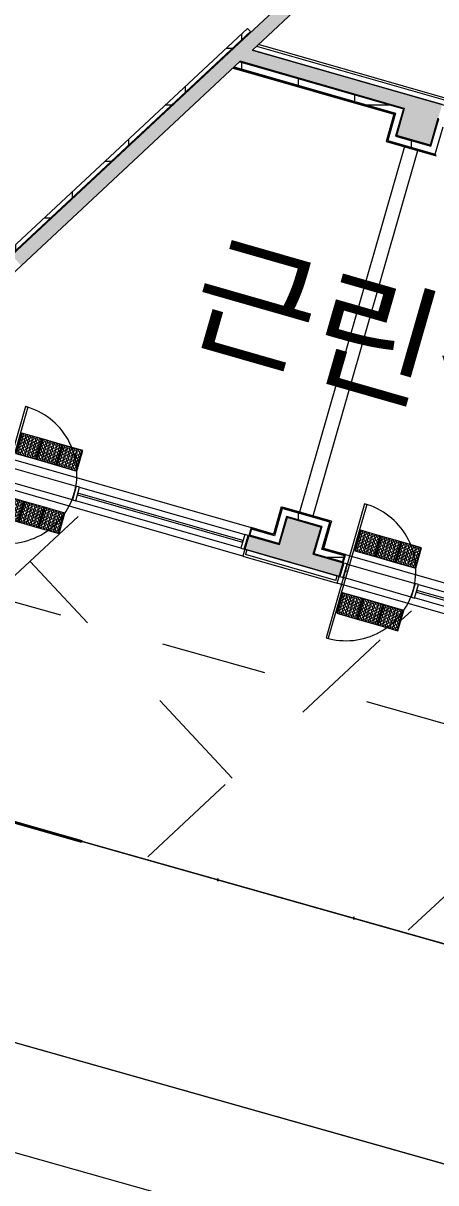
# Model space of a CAD drawing. Header units: millimetres. Extents: x -71377 to 516042, y -145869 to 441446.
# Drawn here: x 201274 to 207115, y 54296 to 70705 of the extents above; entities that cross this region are included whole.
import ezdxf

# ---------------------------------------------------------------- set-up
doc = ezdxf.new("R2010")
doc.units = ezdxf.units.MM
doc.header["$LTSCALE"] = 1000
doc.linetypes.add('_2점쇄선_M_', pattern=[10, 4, -2, 0, -2, 0, -2])
doc.linetypes.add('_점선_M_', pattern=[3, 1.5, -1.5])
doc.layers.get('Defpoints').update_dxf_attribs({"color": 171, "lineweight": 5})
for name, color, linetype, lineweight in [('09_HID', 9, '_점선_M_', 5), ('251024_도로_dwg', 8, 'Continuous', 5), ('A-bord', 1, '_2점쇄선_M_', 40), ('A-door', 4, 'Continuous', 5), ('A-door-hdln', 8, 'Continuous', 5), ('A-ele-8', 8, 'Continuous', 5), ('A-fnsh', 5, 'Continuous', 5), ('A-fnsh-4', 4, 'Continuous', 5), ('A-hat', 251, 'Continuous', 5), ('A-insu', 251, 'Continuous', 5), ('A-text-1', 3, 'Continuous', 5), ('A-wind', 4, 'Continuous', 5), ('A-wind-hdln', 8, 'Continuous', 5), ('A_cwall', 2, 'Continuous', 5), ('A_fnsh', 5, 'Continuous', 5), ('A_fnsh-4', 4, 'Continuous', 5), ('AA_dash_M_', 7, '_점선_M_', 5), ('AA_점형블럭', 8, 'Continuous', 5), ('j-스쿨존 휀스', 7, 'Continuous', 5), ('S-ccol', 2, 'Continuous', 5), ('개선안도 base 2022 09$0$00_계획선', 7, 'Continuous', 5), ('개선안도 base 2022 09$0$j-교통개선-당초안', 7, 'Continuous', 5), ('조경라인_dwg', 8, 'Continuous', 5)]:
    doc.layers.add(name, color=color, linetype=linetype, lineweight=lineweight)
doc.styles.add('나눔고딕_3', font='NanumGothic.ttf', dxfattribs={"height": 1400})
pattern_1 = [(0, (165969.5, 243949.9), (0, 800), []), (90, (165969.5, 243949.9), (-800, 5e-14), [])]

# ---------------------------------------------------------------- blocks, each defined once
blk = doc.blocks.new('251024_도로_dwg_A$C61e17efd-3827739-지반층 배치도')
at = {"layer": 'j-스쿨존 휀스'}
blk.add_line((178609, -53584), (109803, -34143), dxfattribs=at)
blk = doc.blocks.new('251024_도로_dwg-3827738-지반층 배치도')
at = {"layer": '개선안도 base 2022 09$0$00_계획선', "flags": 128}
blk.add_lwpolyline([(-922668, 111186), (-912956, 108804), (-783522, -104730)], dxfattribs=at)
at = {"layer": '개선안도 base 2022 09$0$j-교통개선-당초안', "flags": 128}
for points in [[(-909015, 110984), (-867676, 42785), (-858269, 48487)], [(-906812, 107349), (-908095, 106572), (-873624, 49704), (-872341, 50481), (-866569, 53980)]]:
    blk.add_lwpolyline(points, dxfattribs=at)
at = {"rotation": 136.9999987515237}
blk.add_blockref('251024_도로_dwg_A$C61e17efd-3827739-지반층 배치도', (-815049, -52718), dxfattribs=at)
blk = doc.blocks.new('시스템 패널 - 유리 패널-6792346-지반층 배치도')
at = {"layer": 'A-wind'}
for p, q in [((925, 12.5), (-925, 12.5)), ((-925, 12.5), (-925, -12.5)), ((925, -12.5), (925, 12.5)), ((-925, -12.5), (925, -12.5))]:
    blk.add_line(p, q, dxfattribs=at)
blk = doc.blocks.new('직사각형 멀리언 - 50 x 200mm-6792344-지반층 배치도')
at = {"layer": 'A-wind-hdln'}
for p, q in [((-75450, -198987), (-73671, -199497)), ((-73727, -199689), (-75505, -199179))]:
    blk.add_line(p, q, dxfattribs=at)
blk = doc.blocks.new('직사각형 멀리언 - 50 x 200mm-4012412-지반층 배치도')
at = {"layer": 'A-wind'}
for p, q in [((-25, 100), (25, 100)), ((-25, -100), (-25, 100)), ((25, 100), (25, -100)), ((25, -100), (-25, -100))]:
    blk.add_line(p, q, dxfattribs=at)
blk = doc.blocks.new('커튼월_외여닫이문A - 커튼월_외여닫이문A-6299811-지반층 배치도')
at = {"layer": 'A-door'}
for p, q in [((467, -985), (467, 985)), ((500, -985), (500, 985))]:
    blk.add_line(p, q, dxfattribs=at)
at = {"layer": 'A-door-hdln'}
for p, q in [((500, 985), (467, 985)), ((467, 0), (500, 0)), ((500, -985), (467, -985))]:
    blk.add_line(p, q, dxfattribs=at)
for start, end in [(89.1629, 180), (180, 270.8371)]:
    blk.add_arc((486, 0), 986, start, end, dxfattribs=at)
blk = doc.blocks.new('직사각형 멀리언 - 50 x 200mm-6299807-지반층 배치도')
at = {"layer": 'A-wind-hdln'}
for p, q in [((-76459, -198698), (-75498, -198973)), ((-75553, -199166), (-76514, -198890))]:
    blk.add_line(p, q, dxfattribs=at)
blk = doc.blocks.new('점자블럭_원형_개수_ - 점자블럭_원형_개수_-V67-지반층 배치도')
at = {"layer": 'AA_점형블럭'}
for p, q in [((300, 0), (0, 0)), ((0, 0), (0, -300)), ((300, -300), (300, 0)), ((600, 0), (300, 0)), ((300, 0), (300, -300)), ((600, -300), (600, 0)), ((900, 0), (600, 0)), ((600, 0), (600, -300)), ((900, -300), (900, 0)), ((0, -300), (300, -300)), ((300, -300), (600, -300)), ((600, -300), (900, -300))]:
    blk.add_line(p, q, dxfattribs=at)
for centre, start, end in [((25, -25), 0, 180), ((25, -25), 45, 180), ((25, -25), 0, 180), ((25, -25), 45, 180), ((25, -25), 180, 360), ((25, -25), 180, 345), ((25, -25), 180, 360), ((25, -25), 180, 345), ((25, -75), 0, 180), ((25, -75), 0, 180), ((25, -75), 0, 180), ((25, -75), 0, 180), ((25, -75), 180, 360), ((25, -75), 180, 0), ((25, -75), 180, 360), ((25, -75), 180, 0), ((25, -125), 0, 180), ((25, -125), 0, 180), ((25, -125), 0, 180), ((25, -125), 0, 180), ((25, -125), 180, 360), ((25, -125), 180, 0), ((25, -125), 180, 360), ((25, -125), 180, 0), ((25, -175), 0, 180), ((25, -175), 60, 180), ((25, -175), 0, 180), ((25, -175), 60, 180), ((75, -25), 0, 180), ((75, -25), 0, 180), ((75, -25), 0, 180), ((75, -25), 0, 180), ((75, -25), 180, 360), ((75, -25), 180, 0), ((75, -25), 180, 360), ((75, -25), 180, 0), ((75, -75), 0, 180), ((75, -75), 0, 180), ((75, -75), 0, 180), ((75, -75), 0, 180), ((75, -75), 180, 360), ((75, -75), 180, 0), ((75, -75), 180, 360), ((75, -75), 180, 0), ((75, -125), 0, 180), ((75, -125), 0, 180), ((75, -125), 0, 180), ((75, -125), 0, 180), ((75, -125), 180, 360), ((75, -125), 180, 0), ((75, -125), 180, 360), ((75, -125), 180, 0), ((75, -175), 0, 180), ((75, -175), 0, 180), ((75, -175), 0, 180), ((75, -175), 0, 180), ((125, -25), 0, 180), ((125, -25), 0, 180), ((125, -25), 0, 180), ((125, -25), 0, 180), ((125, -25), 180, 360), ((125, -25), 180, 0), ((125, -25), 180, 360), ((125, -25), 180, 0), ((125, -75), 0, 180), ((125, -75), 0, 180), ((125, -75), 0, 180), ((125, -75), 0, 180), ((125, -75), 180, 360), ((125, -75), 180, 0), ((125, -75), 180, 360), ((125, -75), 180, 0), ((125, -125), 0, 180), ((125, -125), 0, 180), ((125, -125), 0, 180), ((125, -125), 0, 180), ((125, -125), 180, 360), ((125, -125), 180, 0), ((125, -125), 180, 360), ((125, -125), 180, 0), ((125, -175), 0, 180), ((125, -175), 0, 180), ((125, -175), 0, 180), ((125, -175), 0, 180), ((175, -25), 0, 180), ((175, -25), 0, 180), ((175, -25), 0, 180), ((175, -25), 0, 180), ((175, -25), 180, 360), ((175, -25), 180, 0), ((175, -25), 180, 360), ((175, -25), 180, 0), ((175, -75), 0, 180), ((175, -75), 0, 180), ((175, -75), 0, 180), ((175, -75), 0, 180), ((175, -75), 180, 360), ((175, -75), 180, 0), ((175, -75), 180, 360), ((175, -75), 180, 0), ((175, -125), 0, 180), ((175, -125), 0, 180), ((175, -125), 0, 180), ((175, -125), 0, 180), ((175, -125), 180, 360), ((175, -125), 180, 0), ((175, -125), 180, 360), ((175, -125), 180, 0), ((175, -175), 0, 180), ((175, -175), 0, 180), ((175, -175), 0, 180), ((175, -175), 0, 180), ((225, -25), 0, 180), ((225, -25), 0, 180), ((225, -25), 0, 180), ((225, -25), 0, 180), ((225, -25), 180, 360), ((225, -25), 180, 0), ((225, -25), 180, 360), ((225, -25), 180, 0), ((225, -75), 180, 360), ((225, -125), 180, 360), ((225, -75), 0, 180), ((225, -75), 0, 180), ((225, -75), 0, 180), ((225, -75), 0, 180), ((225, -75), 180, 360), ((225, -75), 180, 0), ((225, -75), 180, 0), ((225, -125), 0, 180), ((225, -125), 0, 180), ((225, -125), 0, 180), ((225, -125), 0, 180), ((225, -125), 180, 360), ((225, -125), 180, 0), ((225, -125), 180, 0), ((225, -175), 0, 180), ((225, -175), 0, 180), ((225, -175), 0, 180), ((225, -175), 0, 180), ((275, -25), 0, 180), ((275, -25), 0, 180), ((275, -25), 0, 180), ((275, -25), 0, 180), ((275, -25), 180, 360), ((275, -25), 180, 0), ((275, -25), 180, 360), ((275, -25), 180, 0), ((275, -75), 0, 180), ((275, -125), 0, 180), ((275, -75), 0, 180), ((275, -75), 0, 180), ((275, -75), 0, 180), ((275, -75), 180, 360), ((275, -75), 180, 0), ((275, -75), 180, 360), ((275, -75), 180, 0), ((275, -125), 0, 180), ((275, -125), 0, 180), ((275, -125), 0, 180), ((275, -125), 180, 360), ((275, -125), 180, 0), ((275, -125), 180, 360), ((275, -125), 180, 0), ((275, -175), 0, 180), ((275, -175), 0, 180), ((275, -175), 0, 180), ((275, -175), 0, 180), ((325, -25), 0, 180), ((325, -25), 0, 180), ((325, -25), 165, 180), ((325, -25), 165, 180), ((325, -25), 180, 360), ((325, -25), 180, 360), ((325, -25), 180, 360), ((325, -25), 180, 0), ((325, -75), 0, 180), ((325, -75), 180, 360), ((325, -75), 180, 0), ((325, -125), 0, 180), ((325, -125), 165, 180), ((325, -125), 180, 360), ((325, -125), 180, 0), ((325, -75), 0, 180), ((325, -75), 165, 180), ((325, -75), 165, 180), ((325, -75), 180, 360), ((325, -75), 180, 360), ((325, -125), 0, 180), ((325, -125), 165, 180), ((325, -125), 180, 360), ((325, -125), 180, 360), ((325, -175), 0, 180), ((325, -175), 0, 180), ((325, -175), 0, 180), ((325, -175), 0, 180), ((325, -25), 60, 150), ((325, -25), 60, 150), ((325, -75), 60, 150), ((325, -75), 60, 150), ((325, -125), 60, 150), ((325, -125), 60, 150), ((325, -25), 0, 45), ((325, -25), 0, 45), ((325, -75), 0, 45), ((325, -75), 0, 45), ((325, -125), 0, 45), ((325, -125), 0, 45), ((375, -25), 0, 180), ((375, -25), 0, 180), ((375, -25), 165, 180), ((375, -25), 165, 180), ((375, -25), 180, 360), ((375, -25), 180, 0), ((375, -25), 180, 360), ((375, -25), 180, 0), ((375, -75), 0, 180), ((375, -75), 0, 180), ((375, -75), 180, 0), ((375, -125), 0, 180), ((375, -125), 180, 360), ((375, -175), 0, 180), ((375, -175), 0, 180), ((375, -175), 0, 180), ((375, -75), 165, 180), ((375, -75), 165, 180), ((375, -75), 180, 360), ((375, -75), 180, 360), ((375, -75), 180, 0), ((375, -125), 0, 180), ((375, -125), 165, 180), ((375, -125), 165, 180), ((375, -125), 180, 360), ((375, -125), 180, 360), ((375, -125), 180, 360), ((375, -175), 0, 180), ((375, -25), 60, 150), ((375, -25), 60, 150), ((375, -75), 60, 150), ((375, -75), 60, 150), ((375, -125), 60, 150), ((375, -125), 60, 150), ((375, -25), 0, 45), ((375, -25), 0, 45), ((375, -75), 0, 45), ((375, -75), 0, 45), ((375, -125), 0, 45), ((375, -125), 0, 45), ((425, -25), 0, 180), ((425, -25), 0, 180), ((425, -25), 165, 180), ((425, -25), 165, 180), ((425, -25), 180, 360), ((425, -25), 180, 0), ((425, -25), 180, 0), ((425, -25), 180, 0), ((425, -75), 0, 180), ((425, -75), 0, 180), ((425, -75), 180, 0), ((425, -75), 180, 0), ((425, -125), 0, 180), ((425, -125), 0, 180), ((425, -125), 180, 0), ((425, -125), 180, 0), ((425, -175), 0, 180), ((425, -175), 0, 180), ((425, -175), 0, 180), ((425, -75), 165, 180), ((425, -75), 165, 180), ((425, -75), 180, 360), ((425, -75), 180, 0), ((425, -125), 165, 180), ((425, -125), 165, 180), ((425, -125), 180, 360), ((425, -125), 180, 360), ((425, -175), 0, 180), ((425, -25), 60, 150), ((425, -25), 60, 150), ((425, -75), 60, 150), ((425, -75), 60, 150), ((425, -125), 60, 150), ((425, -125), 60, 150), ((425, -25), 0, 45), ((425, -25), 0, 45), ((425, -75), 0, 45), ((425, -75), 0, 45), ((425, -125), 0, 45), ((425, -125), 0, 45), ((475, -25), 0, 180), ((475, -25), 0, 180), ((475, -25), 165, 180), ((475, -25), 165, 180), ((475, -25), 180, 360), ((475, -25), 180, 360), ((475, -25), 180, 360), ((475, -25), 180, 0), ((475, -75), 0, 180), ((475, -75), 0, 180), ((475, -75), 165, 180), ((475, -75), 165, 180), ((475, -75), 180, 360), ((475, -75), 180, 360), ((475, -75), 180, 360), ((475, -75), 180, 360), ((475, -125), 0, 180), ((475, -125), 0, 180), ((475, -125), 165, 180), ((475, -125), 165, 180), ((475, -125), 180, 360), ((475, -125), 180, 360), ((475, -125), 180, 360), ((475, -125), 180, 0), ((475, -175), 0, 180), ((475, -175), 0, 180), ((475, -175), 0, 180), ((475, -175), 0, 180), ((475, -25), 60, 150), ((475, -25), 60, 150), ((475, -75), 60, 150), ((475, -75), 60, 150), ((475, -125), 60, 150), ((475, -125), 60, 150), ((475, -25), 0, 45), ((475, -25), 0, 45), ((475, -75), 0, 45), ((475, -75), 0, 45), ((475, -125), 0, 45), ((475, -125), 0, 45), ((525, -25), 0, 180), ((525, -25), 0, 180), ((525, -25), 165, 180), ((525, -25), 165, 180), ((525, -25), 180, 360), ((525, -25), 180, 360), ((525, -25), 180, 360), ((525, -25), 180, 360), ((525, -75), 0, 180), ((525, -75), 0, 180), ((525, -75), 165, 180), ((525, -75), 165, 180), ((525, -75), 180, 360), ((525, -75), 180, 360), ((525, -75), 180, 360), ((525, -75), 180, 0), ((525, -125), 0, 180), ((525, -125), 0, 180), ((525, -125), 165, 180), ((525, -125), 165, 180), ((525, -125), 180, 360), ((525, -125), 180, 0), ((525, -125), 180, 360), ((525, -125), 180, 0), ((525, -175), 0, 180), ((525, -175), 0, 180), ((525, -175), 0, 180), ((525, -175), 0, 180), ((525, -25), 60, 150), ((525, -25), 60, 150), ((525, -75), 60, 150), ((525, -75), 60, 150), ((525, -125), 60, 150), ((525, -125), 60, 150), ((525, -25), 0, 45), ((525, -25), 0, 45), ((525, -75), 0, 45), ((525, -75), 0, 45), ((525, -125), 0, 45), ((525, -125), 0, 45), ((575, -25), 0, 180), ((575, -25), 0, 180), ((575, -25), 165, 180), ((575, -25), 165, 180), ((575, -25), 180, 360), ((575, -25), 180, 360), ((575, -25), 180, 360), ((575, -25), 180, 0), ((575, -75), 0, 180), ((575, -75), 0, 180), ((575, -125), 165, 180), ((575, -75), 165, 180), ((575, -75), 165, 180), ((575, -75), 180, 360), ((575, -75), 180, 0), ((575, -75), 180, 360), ((575, -75), 180, 0), ((575, -125), 0, 180), ((575, -125), 0, 180), ((575, -125), 165, 180), ((575, -125), 180, 360), ((575, -125), 180, 360), ((575, -125), 180, 360), ((575, -125), 180, 360), ((575, -175), 0, 180), ((575, -175), 0, 180), ((575, -175), 0, 180), ((575, -175), 0, 180), ((575, -25), 60, 150), ((575, -25), 60, 150), ((575, -75), 60, 150), ((575, -75), 60, 150), ((575, -125), 60, 150), ((575, -125), 60, 150), ((575, -25), 0, 45), ((575, -25), 0, 45), ((575, -75), 0, 45), ((575, -75), 0, 45), ((575, -125), 0, 45), ((575, -125), 0, 45), ((625, -25), 0, 180), ((625, -25), 0, 180), ((625, -25), 150, 180), ((625, -25), 150, 180), ((625, -25), 180, 360), ((625, -25), 180, 345), ((625, -25), 180, 360), ((625, -25), 180, 345), ((625, -75), 0, 180), ((625, -75), 0, 180), ((625, -75), 0, 180), ((625, -125), 0, 180), ((625, -75), 0, 180), ((625, -75), 180, 360), ((625, -75), 180, 225), ((625, -75), 180, 360), ((625, -75), 180, 225), ((625, -125), 0, 180), ((625, -125), 0, 180), ((625, -125), 0, 180), ((625, -125), 180, 360), ((625, -125), 180, 225), ((625, -125), 180, 0), ((625, -125), 180, 225), ((625, -175), 0, 180), ((625, -175), 0, 180), ((625, -25), 0, 135), ((625, -25), 0, 135), ((625, -175), 60, 135), ((625, -175), 60, 135), ((625, -75), 240, 345), ((625, -75), 240, 345), ((625, -125), 240, 345), ((625, -125), 240, 345), ((675, -25), 0, 180), ((675, -25), 0, 180), ((675, -25), 0, 180), ((675, -25), 0, 180), ((675, -25), 180, 360), ((675, -25), 180, 0), ((675, -25), 180, 360), ((675, -25), 180, 0), ((675, -125), 0, 180), ((675, -175), 0, 180), ((675, -75), 0, 180), ((675, -75), 0, 180), ((675, -75), 0, 180), ((675, -75), 0, 180), ((675, -75), 180, 360), ((675, -75), 180, 0), ((675, -75), 180, 360), ((675, -75), 180, 0), ((675, -125), 0, 180), ((675, -125), 0, 180), ((675, -125), 0, 180), ((675, -125), 180, 360), ((675, -125), 180, 360), ((675, -125), 180, 360), ((675, -125), 180, 360), ((675, -175), 0, 180), ((675, -175), 0, 180), ((675, -175), 0, 180), ((725, -25), 0, 180), ((725, -25), 0, 180), ((725, -25), 0, 180), ((725, -25), 0, 180), ((725, -25), 180, 360), ((725, -25), 180, 0), ((725, -25), 180, 360), ((725, -25), 180, 360), ((725, -75), 180, 360), ((725, -75), 180, 360), ((725, -125), 180, 360), ((725, -75), 0, 180), ((725, -75), 0, 180), ((725, -75), 0, 180), ((725, -75), 0, 180), ((725, -75), 180, 360), ((725, -75), 180, 0), ((725, -125), 0, 180), ((725, -125), 0, 180), ((725, -125), 0, 180), ((725, -125), 0, 180), ((725, -125), 180, 360), ((725, -125), 180, 360), ((725, -125), 180, 0), ((725, -175), 0, 180), ((725, -175), 0, 180), ((725, -175), 0, 180), ((725, -175), 0, 180), ((775, -25), 0, 180), ((775, -25), 0, 180), ((775, -25), 0, 180), ((775, -25), 180, 0), ((775, -25), 180, 360), ((775, -25), 180, 0), ((775, -75), 0, 180), ((775, -75), 0, 180), ((775, -125), 0, 180), ((775, -125), 180, 0), ((775, -25), 0, 180), ((775, -25), 180, 0), ((775, -75), 0, 180), ((775, -75), 0, 180), ((775, -75), 180, 360), ((775, -75), 180, 0), ((775, -75), 180, 360), ((775, -75), 180, 0), ((775, -125), 0, 180), ((775, -125), 0, 180), ((775, -125), 0, 180), ((775, -125), 180, 360), ((775, -125), 180, 0), ((775, -125), 180, 0), ((775, -175), 0, 180), ((775, -175), 0, 180), ((775, -175), 0, 180), ((775, -175), 0, 180), ((825, -25), 0, 180), ((825, -25), 0, 180), ((825, -25), 0, 180), ((825, -25), 180, 360), ((825, -25), 180, 0), ((825, -25), 180, 360), ((825, -25), 180, 360), ((825, -75), 0, 180), ((825, -75), 0, 180), ((825, -75), 180, 360), ((825, -125), 0, 180), ((825, -125), 0, 180), ((825, -125), 180, 360), ((825, -125), 180, 0), ((825, -125), 180, 360), ((825, -125), 180, 0), ((825, -25), 0, 180), ((825, -75), 0, 180), ((825, -75), 0, 180), ((825, -75), 180, 360), ((825, -75), 180, 360), ((825, -75), 180, 360), ((825, -125), 0, 180), ((825, -125), 0, 180), ((825, -175), 0, 180), ((825, -175), 0, 180), ((825, -175), 0, 180), ((825, -175), 0, 180), ((875, -25), 0, 180), ((875, -25), 0, 180), ((875, -25), 0, 180), ((875, -25), 180, 360), ((875, -25), 180, 360), ((875, -25), 180, 360), ((875, -25), 180, 360), ((875, -75), 0, 180), ((875, -75), 0, 180), ((875, -75), 180, 360), ((875, -75), 180, 0), ((875, -125), 0, 180), ((875, -125), 0, 180), ((875, -125), 180, 360), ((875, -125), 180, 0), ((875, -25), 0, 180), ((875, -75), 0, 180), ((875, -75), 0, 180), ((875, -75), 180, 0), ((875, -75), 180, 360), ((875, -125), 0, 180), ((875, -125), 0, 180), ((875, -125), 180, 360), ((875, -125), 180, 360), ((875, -175), 0, 180), ((875, -175), 0, 180), ((875, -175), 0, 180), ((875, -175), 0, 180), ((25, -175), 180, 360), ((25, -175), 180, 315), ((25, -175), 180, 360), ((25, -175), 180, 315), ((25, -225), 0, 180), ((25, -225), 60, 180), ((25, -225), 0, 180), ((25, -225), 60, 180), ((25, -225), 180, 360), ((25, -225), 180, 315), ((25, -225), 180, 360), ((25, -225), 180, 315), ((25, -275), 0, 180), ((25, -275), 60, 180), ((25, -275), 0, 180), ((25, -275), 60, 180), ((25, -275), 180, 360), ((25, -275), 180, 315), ((25, -275), 180, 360), ((25, -275), 180, 315), ((25, -175), 0, 30), ((25, -175), 0, 30), ((25, -225), 0, 30), ((25, -225), 0, 30), ((25, -275), 0, 30), ((25, -275), 0, 30), ((75, -175), 180, 360), ((75, -175), 180, 0), ((75, -175), 180, 360), ((75, -175), 180, 0), ((75, -225), 0, 180), ((75, -225), 0, 180), ((75, -225), 0, 180), ((75, -225), 0, 180), ((75, -225), 180, 360), ((75, -225), 180, 0), ((75, -225), 180, 360), ((75, -225), 180, 360), ((75, -275), 0, 180), ((75, -275), 0, 180), ((75, -275), 0, 180), ((75, -275), 0, 180), ((75, -275), 180, 360), ((75, -275), 180, 0), ((75, -275), 180, 360), ((75, -275), 180, 360), ((125, -175), 180, 360), ((125, -175), 180, 0), ((125, -175), 180, 360), ((125, -175), 180, 0), ((125, -225), 0, 180), ((125, -225), 0, 180), ((125, -225), 0, 180), ((125, -225), 0, 180), ((125, -225), 180, 360), ((125, -225), 180, 0), ((125, -225), 180, 360), ((125, -225), 180, 0), ((125, -275), 0, 180), ((125, -275), 0, 180), ((125, -275), 0, 180), ((125, -275), 0, 180), ((125, -275), 180, 360), ((125, -275), 180, 0), ((125, -275), 180, 360), ((125, -275), 180, 0), ((175, -175), 180, 360), ((175, -175), 180, 0), ((175, -175), 180, 360), ((175, -175), 180, 0), ((175, -225), 0, 180), ((175, -225), 0, 180), ((175, -225), 0, 180), ((175, -225), 0, 180), ((175, -225), 180, 360), ((175, -225), 180, 360), ((175, -225), 180, 360), ((175, -225), 180, 0), ((175, -275), 0, 180), ((175, -275), 0, 180), ((175, -275), 0, 180), ((175, -275), 0, 180), ((175, -275), 180, 360), ((175, -275), 180, 0), ((175, -275), 180, 360), ((175, -275), 180, 0), ((225, -175), 180, 360), ((225, -175), 180, 0), ((225, -175), 180, 360), ((225, -175), 180, 0), ((225, -225), 0, 180), ((225, -225), 0, 180), ((225, -225), 0, 180), ((225, -225), 0, 180), ((225, -225), 180, 360), ((225, -225), 180, 0), ((225, -225), 180, 360), ((225, -225), 180, 0), ((225, -275), 0, 180), ((225, -275), 0, 180), ((225, -275), 0, 180), ((225, -275), 0, 180), ((225, -275), 180, 360), ((225, -275), 180, 0), ((225, -275), 180, 360), ((225, -275), 180, 0), ((275, -175), 180, 360), ((275, -175), 180, 0), ((275, -175), 180, 360), ((275, -175), 180, 360), ((275, -225), 0, 180), ((275, -225), 0, 180), ((275, -225), 0, 180), ((275, -225), 0, 180), ((275, -225), 180, 360), ((275, -225), 180, 0), ((275, -225), 180, 360), ((275, -225), 180, 0), ((275, -275), 0, 180), ((275, -275), 0, 180), ((275, -275), 0, 180), ((275, -275), 0, 180), ((275, -275), 180, 360), ((275, -275), 180, 0), ((275, -275), 180, 360), ((275, -275), 180, 360), ((325, -175), 180, 360), ((325, -175), 180, 0), ((325, -175), 180, 360), ((325, -175), 180, 360), ((325, -225), 0, 180), ((325, -225), 0, 180), ((325, -225), 0, 180), ((325, -225), 0, 180), ((325, -225), 180, 360), ((325, -225), 180, 0), ((325, -225), 180, 360), ((325, -225), 180, 0), ((325, -275), 0, 180), ((325, -275), 0, 180), ((325, -275), 0, 180), ((325, -275), 0, 180), ((325, -275), 180, 360), ((325, -275), 180, 360), ((325, -275), 180, 360), ((325, -275), 180, 0), ((375, -175), 180, 0), ((375, -175), 180, 360), ((375, -175), 180, 360), ((375, -175), 180, 360), ((375, -225), 0, 180), ((375, -225), 0, 180), ((375, -225), 0, 180), ((375, -225), 0, 180), ((375, -225), 180, 360), ((375, -225), 180, 360), ((375, -225), 180, 360), ((375, -225), 180, 0), ((375, -275), 0, 180), ((375, -275), 0, 180), ((375, -275), 0, 180), ((375, -275), 0, 180), ((375, -275), 180, 360), ((375, -275), 180, 0), ((375, -275), 180, 360), ((375, -275), 180, 0), ((425, -175), 180, 360), ((425, -175), 180, 0), ((425, -175), 180, 360), ((425, -175), 180, 0), ((425, -225), 0, 180), ((425, -225), 0, 180), ((425, -225), 0, 180), ((425, -225), 0, 180), ((425, -225), 180, 360), ((425, -225), 180, 0), ((425, -225), 180, 360), ((425, -225), 180, 0), ((425, -275), 0, 180), ((425, -275), 0, 180), ((425, -275), 0, 180), ((425, -275), 0, 180), ((425, -275), 180, 360), ((425, -275), 180, 0), ((425, -275), 180, 360), ((425, -275), 180, 0), ((475, -175), 180, 360), ((475, -175), 180, 0), ((475, -175), 180, 360), ((475, -175), 180, 0), ((475, -225), 0, 180), ((475, -225), 0, 180), ((475, -225), 0, 180), ((475, -225), 0, 180), ((475, -225), 180, 360), ((475, -225), 180, 360), ((475, -225), 180, 360), ((475, -225), 180, 0), ((475, -275), 0, 180), ((475, -275), 0, 180), ((475, -275), 0, 180), ((475, -275), 0, 180), ((475, -275), 180, 360), ((475, -275), 180, 0), ((475, -275), 180, 360), ((475, -275), 180, 0), ((525, -175), 180, 360), ((525, -175), 180, 0), ((525, -175), 180, 360), ((525, -175), 180, 0), ((525, -225), 0, 180), ((525, -225), 0, 180), ((525, -225), 0, 180), ((525, -225), 0, 180), ((525, -225), 180, 360), ((525, -225), 180, 0), ((525, -225), 180, 360), ((525, -225), 180, 0), ((525, -275), 0, 180), ((525, -275), 0, 180), ((525, -275), 0, 180), ((525, -275), 0, 180), ((525, -275), 180, 360), ((525, -275), 180, 360), ((525, -275), 180, 360), ((525, -275), 180, 360), ((575, -175), 180, 360), ((575, -175), 180, 360), ((575, -175), 180, 360), ((575, -175), 180, 360), ((575, -225), 0, 180), ((575, -225), 0, 180), ((575, -225), 0, 180), ((575, -225), 0, 180), ((575, -225), 180, 360), ((575, -225), 180, 0), ((575, -225), 180, 360), ((575, -225), 180, 0), ((575, -275), 0, 180), ((575, -275), 0, 180), ((575, -275), 0, 180), ((575, -275), 0, 180), ((575, -275), 180, 360), ((575, -275), 180, 0), ((575, -275), 180, 360), ((575, -275), 180, 360), ((625, -175), 150, 180), ((625, -175), 150, 180), ((625, -175), 180, 360), ((625, -175), 180, 360), ((625, -175), 180, 360), ((625, -175), 180, 0), ((625, -225), 0, 180), ((625, -225), 0, 180), ((625, -225), 150, 180), ((625, -225), 150, 180), ((625, -225), 180, 360), ((625, -225), 180, 0), ((625, -225), 180, 360), ((625, -225), 180, 360), ((625, -275), 360, 180), ((625, -275), 0, 180), ((625, -275), 150, 180), ((625, -275), 150, 180), ((625, -275), 180, 360), ((625, -275), 180, 360), ((625, -275), 180, 360), ((625, -275), 180, 0), ((625, -225), 60, 135), ((625, -225), 60, 135), ((625, -275), 60, 135), ((625, -275), 60, 135), ((625, -175), 0, 30), ((625, -175), 0, 30), ((625, -225), 0, 30), ((625, -225), 0, 30), ((625, -275), 0, 30), ((625, -275), 0, 30), ((675, -175), 180, 360), ((675, -175), 180, 0), ((675, -175), 180, 360), ((675, -175), 180, 0), ((675, -225), 0, 180), ((675, -225), 0, 180), ((675, -225), 0, 180), ((675, -225), 0, 180), ((675, -225), 180, 0), ((675, -225), 180, 0), ((675, -225), 180, 0), ((675, -225), 180, 0), ((675, -275), 0, 180), ((675, -275), 0, 180), ((675, -275), 0, 180), ((675, -275), 0, 180), ((675, -275), 180, 0), ((675, -275), 180, 0), ((675, -275), 180, 360), ((675, -275), 180, 0), ((725, -175), 180, 360), ((725, -175), 180, 360), ((725, -175), 180, 0), ((725, -175), 180, 360), ((725, -225), 0, 180), ((725, -225), 0, 180), ((725, -225), 0, 180), ((725, -225), 0, 180), ((725, -225), 180, 360), ((725, -225), 180, 360), ((725, -225), 180, 360), ((725, -225), 180, 0), ((725, -275), 0, 180), ((725, -275), 0, 180), ((725, -275), 0, 180), ((725, -275), 0, 180), ((725, -275), 180, 360), ((725, -275), 180, 360), ((725, -275), 180, 360), ((725, -275), 180, 0), ((775, -175), 180, 360), ((775, -175), 180, 0), ((775, -175), 180, 0), ((775, -175), 180, 0), ((775, -225), 0, 180), ((775, -225), 0, 180), ((775, -225), 0, 180), ((775, -225), 0, 180), ((775, -225), 180, 360), ((775, -225), 180, 0), ((775, -225), 180, 360), ((775, -225), 180, 360), ((775, -275), 0, 180), ((775, -275), 0, 180), ((775, -275), 0, 180), ((775, -275), 0, 180), ((775, -275), 180, 360), ((775, -275), 180, 0), ((775, -275), 180, 360), ((775, -275), 180, 0), ((825, -175), 180, 360), ((825, -175), 180, 360), ((825, -175), 180, 0), ((825, -175), 180, 0), ((825, -225), 0, 180), ((825, -225), 0, 180), ((825, -225), 0, 180), ((825, -225), 0, 180), ((825, -225), 180, 360), ((825, -225), 180, 0), ((825, -225), 180, 360), ((825, -225), 180, 0), ((825, -275), 0, 180), ((825, -275), 0, 180), ((825, -275), 0, 180), ((825, -275), 0, 180), ((825, -275), 180, 360), ((825, -275), 180, 360), ((825, -275), 180, 360), ((825, -275), 180, 0), ((875, -175), 180, 360), ((875, -175), 180, 0), ((875, -175), 180, 360), ((875, -175), 180, 0), ((875, -225), 0, 180), ((875, -225), 0, 180), ((875, -225), 0, 180), ((875, -225), 0, 180), ((875, -225), 180, 360), ((875, -225), 180, 0), ((875, -225), 180, 0), ((875, -225), 180, 0), ((875, -275), 0, 180), ((875, -275), 0, 180), ((875, -275), 0, 180), ((875, -275), 0, 180), ((875, -275), 180, 0), ((875, -275), 180, 0), ((875, -275), 180, 0), ((875, -275), 180, 0)]:
    blk.add_arc(centre, 17.5, start, end, dxfattribs=at)
blk = doc.blocks.new('시스템 패널 - 유리 패널-6792924-지반층 배치도')
at = {"layer": 'A-wind'}
for p, q in [((1215, 12.5), (-1215, 12.5)), ((-1215, 12.5), (-1215, -12.5)), ((1215, -12.5), (1215, 12.5)), ((-1215, -12.5), (1215, -12.5))]:
    blk.add_line(p, q, dxfattribs=at)
blk = doc.blocks.new('직사각형 멀리언 - 50 x 200mm-6792922-지반층 배치도')
at = {"layer": 'A-wind-hdln'}
for p, q in [((-60882, -203164), (-58546, -203834)), ((-58601, -204026), (-60937, -203357))]:
    blk.add_line(p, q, dxfattribs=at)
blk = doc.blocks.new('직사각형 멀리언 - 50 x 200mm-V141-지반층 배치도')
at = {"layer": 'A-wind'}
for p, q in [((-25, 100), (25, 100)), ((-25, -100), (-25, 100)), ((25, 100), (25, -100)), ((25, -100), (-25, -100))]:
    blk.add_line(p, q, dxfattribs=at)
blk = doc.blocks.new('조경라인_dwg-6847807-지반층 배치도')
at = {"layer": '09_HID'}
for p, q in [((202051, 63725), (198281, 60209)), ((204231, 60024), (201371, 63090)), ((206619, 62251), (206770, 62391)), ((203038, 58911), (206493, 62133)), ((206724, 57870), (210166, 61080))]:
    blk.add_line(p, q, dxfattribs=at)
at = {"layer": 'Defpoints', "flags": 128}
blk.add_lwpolyline([(254914, 44207), (263642, 49089), (315960, 234250), (311078, 242977), (266571, 255553), (262245, 255476), (253513, 257943), (250223, 260015), (73152, 95564)], close=True, dxfattribs=at)
blk = doc.blocks.new('Family - ___-2020727-지반층 배치도')
at = {"layer": 'A-bord'}
blk.add_line((255939, -3844), (158032, 157679), dxfattribs=at)
blk = doc.blocks.new('Family - ___-3020971-지반층 배치도')
at = {"layer": 'A-bord'}
blk.add_line((255939, -3844), (158032, 157679), dxfattribs=at)

msp = doc.modelspace()

# ---------------------------------------------------------------- hatches: boundary and pattern name
at = {"layer": 'A-hat'}
for points in [[(204518.6, 70324.4), (205599.8, 71332.6), (205463.4, 71478.9), (204294.3, 70388.7), (204324.4, 70380.1)], [(203866.5, 69716.3), (204518.6, 70324.4), (204294.3, 70388.7), (203730.1, 69862.5)], [(206669.3, 69499.6), (206724.4, 69691.9), (204518.6, 70324.4), (204348, 70165.3), (206218.2, 69629)], [(201877.2, 67861.2), (203866.5, 69716.3), (203730.1, 69862.5), (201740.8, 68007.5), (201839.2, 67902)], [(207039.6, 68977.3), (207205, 69554.1), (206724.4, 69691.9), (206559, 69115.1), (207018.1, 68983.5)], [(201248.2, 67274.7), (201877.2, 67861.2), (201740.8, 68007.5), (201111.8, 67421)], [(205325.2, 62998.3), (205487.5, 63575.9), (205009.9, 63712.8), (204844.5, 63136.1), (205009.9, 63088.7)], [(204844.5, 63136.1), (204899.7, 63328.3), (204467.1, 63452.4), (204412, 63260.1), (204799, 63149.1)], [(205325.2, 62998.3), (205748.1, 62877), (205803.3, 63069.2), (205380.3, 63190.5)]]:
    msp.add_hatch(color=256, dxfattribs=at).paths.add_polyline_path(points)
h = msp.add_hatch(dxfattribs=at)
h.set_pattern_fill('FP_13', color=256, scale=1000, style=0, pattern_type=2)
h.set_pattern_definition(pattern_1)
h.paths.add_polyline_path([(201156.2, 67476), (204491.2, 70585.9), (204450.3, 70629.8), (201115.3, 67519.9)])
h = msp.add_hatch(dxfattribs=at)
h.set_pattern_fill('FP_13', color=256, scale=1000, style=0, pattern_type=2)
h.set_pattern_definition(pattern_1)
h.paths.add_polyline_path([(206545.6, 69431.1), (206570.4, 69517.6), (204339.4, 70157.3), (204262.6, 70085.7), (206536, 69433.8)])
h = msp.add_hatch(dxfattribs=at)
h.set_pattern_fill('FP_13', color=256, scale=1000, style=0, pattern_type=2)
h.set_pattern_definition(pattern_1)
h.paths.add_polyline_path([(207021.7, 68878.4), (207036.9, 68967.7), (206460.1, 69133.1), (206435.3, 69046.6), (207012.1, 68881.2)])
h = msp.add_hatch(dxfattribs=at)
h.set_pattern_fill('FP_13', color=256, scale=1000, style=0, pattern_type=2)
h.set_pattern_definition(pattern_1)
h.paths.add_polyline_path([(205589.4, 63557.1), (205614.2, 63643.6), (205027.9, 63811.7), (205012.7, 63722.5), (205523.8, 63575.9)])
h = msp.add_hatch(dxfattribs=at)
h.set_pattern_fill('FP_13', color=256, scale=1000, style=0, pattern_type=2)
h.set_pattern_definition(pattern_1)
h.paths.add_polyline_path([(205796.4, 63081.6), (205821.2, 63168.1), (205504, 63259.1), (205479.2, 63172.6), (205498.4, 63167.1)])

# ---------------------------------------------------------------- linework, layer by layer
at = {"layer": 'A-ele-8'}
for p, q in [((204384.4, 63164), (200923.9, 64156.3)), ((205830.8, 63165.4), (205836.3, 63184.6)), ((205836.3, 63184.6), (208739.3, 62352.2)), ((208623.6, 61948.4), (205720.6, 62780.9))]:
    msp.add_line(p, q, dxfattribs=at)
at = {"layer": 'A-fnsh'}
for p, q in [((201039.6, 64560), (204500.2, 63567.7)), ((204927.7, 63861.3), (204946.9, 63855.8)), ((205639, 63657.3), (205633.5, 63638.1))]:
    msp.add_line(p, q, dxfattribs=at)
at = {"layer": 'A-fnsh-4'}
for p, q in [((204254.1, 70077.7), (206533.2, 69424.2)), ((206533.2, 69424.2), (206422.9, 69039.7)), ((206422.9, 69039.7), (207115.1, 68841.3)), ((204934.5, 63848.9), (204824.3, 63464.4)), ((205626.6, 63650.4), (204934.5, 63848.9)), ((204507, 63555.4), (204476.7, 63449.6)), ((204824.3, 63464.4), (204507, 63555.4)), ((205516.4, 63265.9), (205626.6, 63650.4)), ((205824, 63177.7), (205516.4, 63265.9)), ((205793.6, 63072), (205824, 63177.7))]:
    msp.add_line(p, q, dxfattribs=at)
at = {"layer": 'A-insu'}
for p, q in [((201112.3, 67435.1), (204491.2, 70585.9)), ((204450.3, 70629.8), (201115.3, 67519.9)), ((204491.2, 70585.9), (204450.3, 70629.8)), ((204518.6, 70324.4), (215577.6, 67153.3)), ((205719.3, 62885.3), (204440.8, 63251.9))]:
    msp.add_line(p, q, dxfattribs=at)
at = {"layer": 'A_cwall'}
for p, q in [((206231.3, 72195), (201111.8, 67421)), ((204518.6, 70324.4), (206367.7, 72048.7)), ((206724.4, 69691.9), (204518.6, 70324.4)), ((201102, 67138.3), (204348, 70165.3)), ((204348, 70165.3), (206669.3, 69499.6)), ((204467.1, 63452.4), (204412, 63260.1)), ((204899.7, 63328.3), (204467.1, 63452.4)), ((204412, 63260.1), (204844.5, 63136.1)), ((205803.3, 63069.2), (205380.3, 63190.5)), ((205748.1, 62877), (205803.3, 63069.2)), ((205325.2, 62998.3), (205748.1, 62877))]:
    msp.add_line(p, q, dxfattribs=at)
at = {"layer": 'A_fnsh'}
for p, q in [((204245.6, 70069.8), (206520.8, 69417.4)), ((204262.6, 70085.7), (206545.6, 69431.1)), ((204339.4, 70157.3), (206656.9, 69492.8)), ((206669.3, 69499.6), (204348, 70165.3)), ((206520.8, 69417.4), (206410.6, 69032.9)), ((206545.6, 69431.1), (206435.3, 69046.6)), ((206656.9, 69492.8), (206546.6, 69108.3)), ((206559, 69115.1), (206669.3, 69499.6)), ((207149.9, 69361.8), (207039.6, 68977.3)), ((207046.5, 68964.9), (207156.8, 69349.5)), ((206546.6, 69108.3), (207046.5, 68964.9)), ((207039.6, 68977.3), (206559, 69115.1)), ((207108.2, 68853.6), (207218.5, 69238.1)), ((206410.6, 69032.9), (207121.9, 68828.9)), ((206435.3, 69046.6), (207108.2, 68853.6)), ((204927.7, 63861.3), (204817.4, 63476.8)), ((204941.4, 63836.5), (204831.1, 63452)), ((205614.2, 63643.6), (204941.4, 63836.5)), ((205639, 63657.3), (204946.9, 63855.8)), ((205003.1, 63725.2), (204892.8, 63340.7)), ((204899.7, 63328.3), (205009.9, 63712.8)), ((205502.9, 63581.9), (205003.1, 63725.2)), ((205009.9, 63712.8), (205490.6, 63575)), ((204500.2, 63567.7), (204467.1, 63452.4)), ((204817.4, 63476.8), (204500.2, 63567.7)), ((204831.1, 63452), (204504.3, 63545.7)), ((205490.6, 63575), (205380.3, 63190.5)), ((205392.7, 63197.4), (205500.2, 63572.3)), ((205502.9, 63581.9), (205500.2, 63572.3)), ((205504, 63259.1), (205614.2, 63643.6)), ((205528.7, 63272.8), (205633.5, 63638.1)), ((204467.1, 63452.4), (204899.7, 63328.3)), ((204892.8, 63340.7), (204479.5, 63459.2)), ((205380.3, 63190.5), (205803.3, 63069.2)), ((205796.4, 63081.6), (205392.7, 63197.4)), ((205523.2, 63253.6), (205504, 63259.1)), ((205821.2, 63168.1), (205523.2, 63253.6)), ((205836.3, 63184.6), (205528.7, 63272.8)), ((205803.3, 63069.2), (205830.8, 63165.4))]:
    msp.add_line(p, q, dxfattribs=at)
at = {"layer": 'A_fnsh-4'}
for p, q in [((216941.3, 66866.3), (204603.9, 70404)), ((204578.3, 70380.1), (216904.2, 66845.7)), ((206670.1, 68958.4), (205187.2, 63786.9)), ((205379.4, 63731.7), (206862.4, 68903.3)), ((204412, 63260.1), (204384.4, 63164)), ((204440.8, 63251.9), (204412, 63260.1)), ((204440.8, 63251.9), (204421.5, 63184.6)), ((205700, 62818), (204421.5, 63184.6)), ((204384.4, 63164), (205720.6, 62780.9)), ((205700, 62818), (205719.3, 62885.3)), ((205748.1, 62877), (205719.3, 62885.3)), ((205720.6, 62780.9), (205748.1, 62877))]:
    msp.add_line(p, q, dxfattribs=at)
at = {"layer": 'AA_dash_M_'}
msp.add_line((79106, 96999.4), (254534.4, 47431.4), dxfattribs=at)
at = {"layer": 'S-ccol'}
for p, q in [((207205, 69554.1), (206724.4, 69691.9)), ((206669.3, 69499.6), (206559, 69115.1)), ((207039.6, 68977.3), (207149.9, 69361.8)), ((206559, 69115.1), (207039.6, 68977.3)), ((205009.9, 63712.8), (204899.7, 63328.3)), ((205490.6, 63575), (205009.9, 63712.8)), ((205380.3, 63190.5), (205490.6, 63575)), ((204844.5, 63136.1), (205325.2, 62998.3))]:
    msp.add_line(p, q, dxfattribs=at)

# ---------------------------------------------------------------- block references
at = {"layer": '251024_도로_dwg', "rotation": 223.0000012484763}
msp.add_blockref('251024_도로_dwg-3827738-지반층 배치도', (-486983.6, -498853.4), dxfattribs=at)
at = {"layer": 'A-bord', "rotation": 223.0000012484763}
for name in ['Family - ___-2020727-지반층 배치도', 'Family - ___-3020971-지반층 배치도']:
    msp.add_blockref(name, (262955.4, 267303.1), dxfattribs=at)
at = {"layer": 'A-door-hdln', "rotation": 164.0000012484651}
for p in [(201517.3, 64194.2), (206314, 62818.8)]:
    msp.add_blockref('커튼월_외여닫이문A - 커튼월_외여닫이문A-6299811-지반층 배치도', p, dxfattribs=at)
at = {"layer": 'A-wind-hdln'}
for name, p in [('직사각형 멀리언 - 50 x 200mm-6299807-지반층 배치도', (277523.3, 263125.8)), ('직사각형 멀리언 - 50 x 200mm-6792922-지반층 배치도', (262955.4, 267303.1)), ('직사각형 멀리언 - 50 x 200mm-6299807-지반층 배치도', (282320, 261750.4)), ('직사각형 멀리언 - 50 x 200mm-6792344-지반층 배치도', (282320, 261750.4))]:
    msp.add_blockref(name, p, dxfattribs=at)
at = {"layer": 'A-wind-hdln', "extrusion": (0, 0, -1), "rotation": 15.99999875153492}
for name, p in [('직사각형 멀리언 - 50 x 200mm-V141-지반층 배치도', (-202022, 64049.5)), ('직사각형 멀리언 - 50 x 200mm-V141-지반층 배치도', (-204405.9, 63365.9)), ('직사각형 멀리언 - 50 x 200mm-4012412-지반층 배치도', (-205809.3, 62963.5)), ('직사각형 멀리언 - 50 x 200mm-4012412-지반층 배치도', (-206818.7, 62674))]:
    msp.add_blockref(name, p, dxfattribs=at)
at = {"layer": 'A-wind-hdln', "rotation": 164.0000012484651}
for name, p in [('시스템 패널 - 유리 패널-6792924-지반층 배치도', (203213.9, 63707.7)), ('시스템 패널 - 유리 패널-6792346-지반층 배치도', (207731.9, 62412.2))]:
    msp.add_blockref(name, p, dxfattribs=at)
at = {"layer": 'AA_점형블럭', "rotation": 164.0000012484756}
for p in [(202035.3, 64368.1), (201781.7, 63483.8), (206832, 62992.7), (206578.4, 62108.4)]:
    msp.add_blockref('점자블럭_원형_개수_ - 점자블럭_원형_개수_-V67-지반층 배치도', p, dxfattribs=at)
at = {"layer": '조경라인_dwg', "rotation": 8.537736462515947e-07}
msp.add_blockref('조경라인_dwg-6847807-지반층 배치도', (0, 0), dxfattribs=at)

# ---------------------------------------------------------------- texts
at = {"layer": 'A-text-1', "insert": (203923.1, 67644.3), "char_height": 1400, "width": 13174.238, "attachment_point": 1, "rotation": 344, "line_spacing_factor": 1.2, "style": '나눔고딕_3'}
msp.add_mtext('\\pxt9.07143,18.14286,27.21429,36.28571,45.35714,54.42857,63.5,72.57143,81.64286,90.71429,99.78571,108.85714,117.92857,127,136.07143,145.14286,154.21429,163.28571,172.35714,181.42857,190.5,199.57143,208.64286,217.71429,226.78571,235.85714,244.92857,254,263.07143,272.14286,281.21429,290.28571;{근린생활시설}', dxfattribs=at)

doc.saveas('drawing.dxf')
